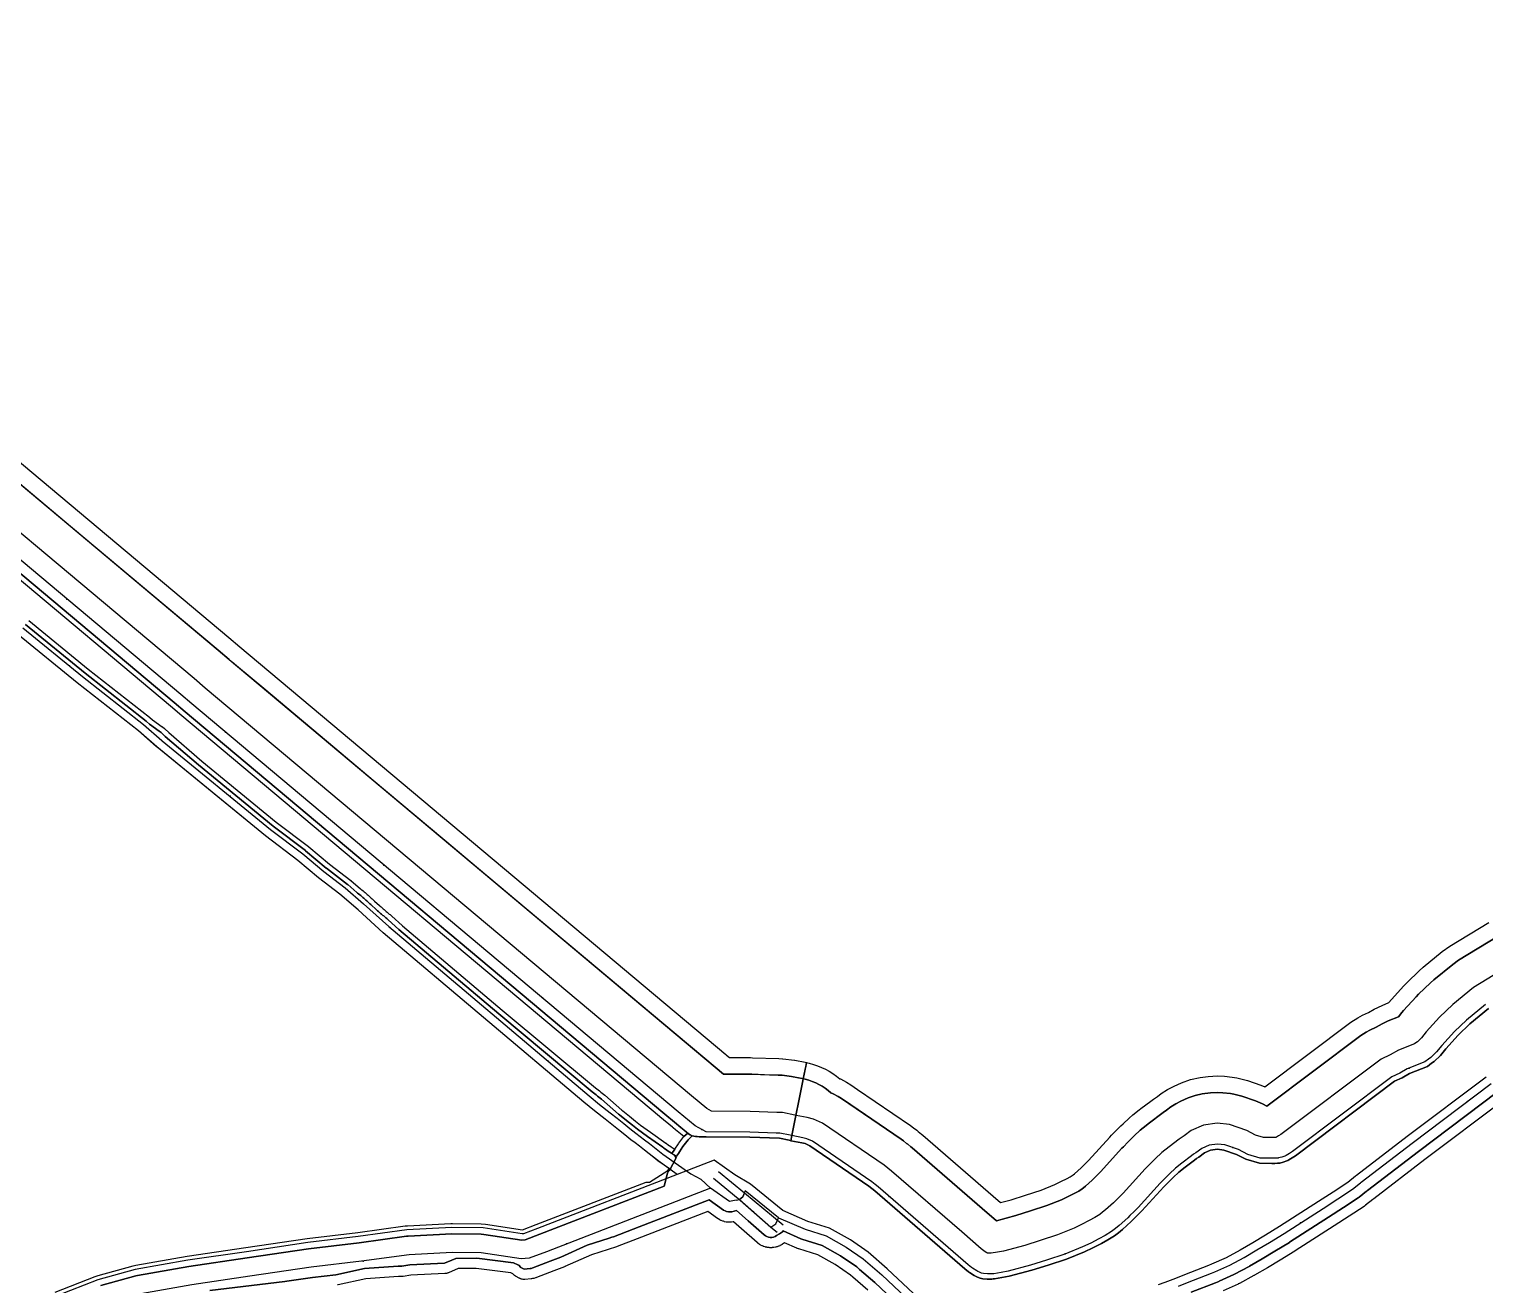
# Model space of a CAD drawing. Header units: inches. Extents: x 87989 to 118156, y 435697 to 451526.
# Drawn here: x 94185 to 94889, y 440737 to 441344 of the extents above; entities that cross this region are included whole.
import ezdxf

# ---------------------------------------------------------------- set-up
doc = ezdxf.new("R2010")
doc.units = ezdxf.units.IN
doc.header["$MEASUREMENT"] = 0
for name, color, linetype, true_color in [('As_waterkering_BWK', 7, 'Continuous', 0x7b8981), ('Beschermingszone_BWK', 7, 'Continuous', 0xcf890d), ('Grens_bebouwingsvrije_zone_BWK', 7, 'Continuous', 0x6789ae), ('Kernzone_BWK', 7, 'Continuous', 0xcb89af), ('Kunstwerken_BWK', 7, 'Continuous', 0xc78952), ('Referentiepunten_BWK', 7, 'Continuous', 0x178980)]:
    doc.layers.add(name, color=color, linetype=linetype, true_color=true_color)

msp = doc.modelspace()

# ---------------------------------------------------------------- linework, layer by layer
at = {"layer": 'As_waterkering_BWK'}
for points in [[(94553.6179, 440808.95), (94552.8926, 440809.1241), (94547.8869, 440810.135), (94546.0431, 440810.2021), (94533.3348, 440810.6642), (94512.1681, 440810.7965), (94506.936, 440813.69), (94498.6735, 440820.4781), (94263.5804, 441017.7439), (94258.2369, 441022.2765), (94099.7544, 441155.2168), (93954.724, 441277.4059), (93938.5623, 441290.5595), (93926.9946, 441300.0531), (93917.9331, 441307.2301), (93908.5016, 441314.3028), (93897.3306, 441322.0553), (93891.9549, 441325.6023), (93887.1584, 441328.5912), (93878.751, 441333.902), (93863.5073, 441344.0203)], [(94181.9707, 441054.5674), (94210.776, 441031.0199), (94240.3368, 441007.7214), (94249.1841, 441000.075), (94249.3647, 440999.927), (94301.6664, 440957.0551), (94317.3031, 440945.1948), (94327.4195, 440936.732), (94337.7305, 440928.8139), (94346.6213, 440921.0904), (94358.7983, 440910.101), (94455.6079, 440828.2202), (94460.7177, 440824.0769), (94465.8891, 440819.9953), (94469.1623, 440817.4184), (94472.391, 440814.7858), (94475.307, 440812.4204), (94478.2941, 440810.1469), (94480.3989, 440808.5581), (94482.4859, 440806.9378), (94484.8394, 440805.0851), (94487.1791, 440803.2353), (94491.2988, 440799.997), (94504.838, 440790.406), (94509.6088, 440787.8569), (94514.3904, 440783.5252)], [(94888.9105, 440872.3954), (94879.6912, 440864.8569), (94873.9136, 440859.2934), (94867.8532, 440852.6046), (94865.2586, 440849.4253), (94862.4197, 440846.7115), (94861.3447, 440845.9129), (94859.6256, 440844.5503), (94851.0929, 440841.1818), (94847.4705, 440839.1664), (94843.6605, 440837.3606), (94795.6701, 440801.3051), (94794.1509, 440800.3367), (94792.5891, 440799.3822), (94792.2707, 440799.2085), (94791.9531, 440799.0704), (94790.4447, 440798.5298), (94788.923, 440798.1427), (94788.643, 440798.1004), (94788.2968, 440798.0781), (94786.9341, 440798.0385), (94785.6095, 440797.971), (94780.035, 440798.0848), (94773.9738, 440799.8162), (94769.4759, 440802.1975), (94762.9936, 440804.4465), (94759.2894, 440804.8433), (94755.3207, 440804.3142), (94751.7488, 440802.7267), (94748.9098, 440800.6235), (94747.8213, 440799.9493), (94746.7482, 440799.1662), (94742.1518, 440795.6987), (94739.0808, 440793.2355), (94736.1851, 440790.544), (94733.9248, 440788.2432), (94731.6591, 440785.9471), (94720.9603, 440774.2284), (94719.045, 440772.2942), (94717.02, 440770.2491), (94715.9827, 440769.2016), (94711.8239, 440765.495), (94710.0119, 440763.9842), (94708.1228, 440762.6131), (94705.1468, 440760.7095), (94702.0573, 440758.9799), (94698.076, 440757.009), (94694.071, 440755.1), (94685.5215, 440751.6086), (94676.6882, 440748.7441), (94668.9783, 440746.2901), (94658.1631, 440743.4008), (94654.7528, 440742.7473), (94651.3026, 440742.1812), (94650.7034, 440742.1117), (94650.123, 440742.0697), (94648.1907, 440742.0605), (94646.3292, 440742.2386), (94645.3348, 440742.4657), (94644.3392, 440742.8606), (94643.5005, 440743.2707), (94643.0317, 440743.4973), (94640.9509, 440744.8475), (94640.5196, 440745.1553), (94638.7813, 440746.4542), (94629.2452, 440754.8467), (94595.3878, 440784.1605), (94593.885, 440785.3891), (94592.3251, 440786.5894), (94563.586, 440806.2355), (94560.841, 440807.4454), (94558.9428, 440807.9275), (94553.6179, 440808.95)]]:
    msp.add_lwpolyline(points, dxfattribs=at)
for points in [[(94740.483, 440736.2017, 0), (94744.816, 440737.8949, 0), (94756.4942, 440742.423, 0), (94758.0775, 440743.0595, 0), (94765.2857, 440746.3002, 0), (94772.2366, 440750.053, 0), (94778.4159, 440753.6845, 0), (94784.5642, 440757.3352, 0), (94791.5223, 440761.5893, 0), (94810.3725, 440773.7191, 0), (94817.5252, 440778.3348, 0), (94824.674, 440783.0764, 0), (94828.4463, 440786.0862, 0), (94828.8886, 440786.393, 0), (94853.4659, 440805.2902, 0), (94891.6849, 440834.0861, 0)], [(94526.8032, 440777.7728, 0), (94523.5185, 440777.0428, 0), (94514.3904, 440783.5252, 0), (94435.0152, 440752.8334, 0), (94426.738, 440749.675, 0), (94422.837, 440749.3227, 0), (94403.3974, 440752.3043, 0), (94389.5068, 440752.4365, 0), (94368.6047, 440751.3782, 0), (94345.5859, 440748.2032, 0), (94321.2441, 440745.2928, 0), (94291.743, 440740.9272, 0), (94263.5649, 440736.8261, 0), (94238.9586, 440732.4605, 0)], [(94526.8032, 440777.7728, 0), (94528.281, 440778.1012, 0)], [(94547.1988, 440769.2376, 0), (94531.1114, 440782.3081, 0), (94529.9588, 440779.3992, 0), (94528.281, 440778.1012, 0)], [(94528.281, 440778.1012, 0), (94543.4946, 440764.7397, 0), (94545.8758, 440766.3272, 0), (94547.1988, 440769.2376, 0)], [(94547.1988, 440769.2376, 0), (94560.0311, 440763.6814, 0), (94570.2176, 440760.5064, 0), (94579.8749, 440755.0824, 0), (94588.077, 440749.3938, 0), (94597.0728, 440741.5886, 0), (94617.3703, 440722.5136, 0)]]:
    msp.add_polyline3d(points, dxfattribs=at)
at = {"layer": 'Beschermingszone_BWK'}
msp.add_lwpolyline([(94122.9201, 441182.7732), (94281.4487, 441049.7939), (94286.7922, 441045.2612), (94286.7963, 441045.2578), (94521.6673, 440848.1786), (94522.043, 440847.87), (94523.4345, 440846.7268), (94533.5598, 440846.6635), (94533.5749, 440846.6633), (94534.628, 440846.6409), (94534.643, 440846.6404), (94547.3513, 440846.1782), (94549.1951, 440846.1112), (94549.2037, 440846.1109), (94549.2763, 440846.105), (94554.9332, 440845.4354), (94554.9499, 440845.4332), (94555.0137, 440845.4225), (94560.0194, 440844.4116), (94560.0371, 440844.4079), (94560.7473, 440844.251), (94560.5493, 440843.2706), (94559.1637, 440836.4098), (94558.6135, 440836.5328), (94558.4408, 440836.5677), (94553.4296, 440837.5809), (94548.9903, 440838.1132), (94547.061, 440838.1836), (94540.4771, 440838.423), (94534.3523, 440838.6457), (94533.5098, 440838.6637), (94520.7191, 440838.7436), (94520.5479, 440838.7447), (94516.5622, 440842.0192), (94485.787, 440867.8425), (94453.9634, 440894.5456), (94435.2728, 440910.2288), (94402.1902, 440937.9883), (94385.8936, 440951.6627), (94351.3486, 440980.6492), (94332.7306, 440996.2715), (94298.3976, 441025.0802), (94285.1488, 441036.1972), (94283.1623, 441037.8641), (94281.6373, 441039.1437), (94276.2905, 441043.679), (94250.7245, 441065.1247), (94233.8281, 441079.2979), (94205.9638, 441102.6715), (94156.9921, 441143.7506)], dxfattribs=at)
msp.add_lwpolyline([(94894.6944, 440905.2157), (94875.8849, 440893.734), (94873.0854, 440891.7491), (94863.866, 440884.2106), (94862.3501, 440882.8649), (94856.5726, 440877.3014), (94855.3872, 440876.0794), (94849.3268, 440869.3906), (94848.4842, 440868.4111), (94846.8329, 440866.3966), (94841.9131, 440864.4355), (94838.9378, 440863.028), (94836.0273, 440861.4086), (94832.9533, 440859.9517), (94831.1605, 440859.0112), (94828.6438, 440857.3481), (94783.2103, 440823.2137), (94781.1731, 440824.2922), (94777.6702, 440825.8164), (94771.1879, 440828.0654), (94767.3348, 440829.0667), (94765.6569, 440829.3042), (94761.9528, 440829.7011), (94759.2894, 440829.8433), (94755.9853, 440829.624), (94752.0166, 440829.0949), (94748.5227, 440828.3722), (94745.1672, 440827.1595), (94741.5953, 440825.572), (94739.2488, 440824.3773), (94736.8671, 440822.8149), (94734.7597, 440821.2662), (94733.0846, 440820.1441), (94731.8519, 440819.2425), (94727.0958, 440815.6566), (94726.5098, 440815.2007), (94723.4387, 440812.7375), (94722.0602, 440811.5468), (94719.1646, 440808.8552), (94718.351, 440808.0638), (94716.1104, 440805.783), (94713.8643, 440803.5068), (94713.1963, 440802.8031), (94702.8392, 440791.4587), (94701.2805, 440789.8846), (94699.2555, 440787.8395), (94698.7669, 440787.346), (94695.4978, 440784.4325), (94694.6475, 440783.7236), (94694.0327, 440783.2773), (94692.294, 440782.1651), (94690.398, 440781.1037), (94687.1512, 440779.4964), (94683.9585, 440777.9746), (94676.9281, 440775.1035), (94669.0411, 440772.5458), (94661.9568, 440770.291), (94652.4981, 440767.7701), (94645.6855, 440773.6804), (94611.7517, 440803.0608), (94611.2115, 440803.5154), (94609.7087, 440804.7439), (94609.1304, 440805.2027), (94607.5704, 440806.403), (94606.4336, 440807.2279), (94578.6653, 440826.2107), (94577.6947, 440826.8743), (94576.086, 440827.8863), (94573.669, 440829.1122), (94572.4889, 440829.635, 0.1266705), (94560.1533, 440836.1766), (94559.428, 440836.3507), (94559.1637, 440836.4098), (94560.5401, 440843.225), (94560.5493, 440843.2706), (94560.7477, 440844.2532), (94561.2346, 440844.1443), (94562.0206, 440843.9556, -0.11693356), (94576.8424, 440836.4561), (94576.8961, 440836.4324), (94577.1006, 440836.342), (94580.0333, 440834.8545), (94582.0835, 440833.5651), (94582.2094, 440833.4787), (94585.3528, 440831.3297), (94610.9484, 440813.8322), (94612.4489, 440812.7433), (94614.0089, 440811.5431), (94614.7723, 440810.9375), (94616.2751, 440809.7089), (94616.9881, 440809.109), (94650.9463, 440779.7072), (94654.5008, 440776.5797), (94659.7099, 440777.9713), (94666.594, 440780.1623), (94674.1782, 440782.6219), (94680.7225, 440785.2944), (94683.6552, 440786.6923), (94686.6671, 440788.1834), (94688.1811, 440789.0309), (94689.6274, 440789.965), (94690.2735, 440790.4925), (94693.4665, 440793.363), (94695.5959, 440795.5135), (94697.0404, 440796.9724), (94707.2882, 440808.197), (94708.1699, 440809.1259), (94710.4097, 440811.3957), (94712.6441, 440813.6702), (94713.718, 440814.7148), (94716.6137, 440817.4064), (94718.4333, 440818.9782), (94721.5044, 440821.4414), (94722.2779, 440822.0432), (94727.085, 440825.667), (94728.3689, 440826.6064), (94730.3064, 440827.9107), (94732.105, 440829.2431), (94735.2488, 440831.3055), (94738.3462, 440832.8824), (94741.9181, 440834.47), (94746.3473, 440836.0707), (94750.9593, 440837.0247), (94754.928, 440837.5539), (94759.2894, 440837.8433), (94762.805, 440837.6555), (94766.5092, 440837.2587), (94768.724, 440836.9451), (94773.8101, 440835.6234), (94780.2924, 440833.3745), (94782.2704, 440832.5138), (94823.8385, 440863.744), (94827.1605, 440865.9394), (94829.527, 440867.1808), (94832.3654, 440868.5261), (94835.0481, 440870.0187), (94838.9756, 440871.8766), (94842.1143, 440873.2585), (94843.3983, 440874.7622), (94849.4588, 440881.451), (94851.0235, 440883.0639), (94856.801, 440888.6275), (94858.802, 440890.4038), (94868.0213, 440897.9423), (94871.7167, 440900.5623), (94890.5263, 440912.0441)], format="xyb", dxfattribs=at)
for points in [[(94096.5369, 441151.3896, 0), (94255.0132, 441018.4546, 0), (94260.3562, 441013.9224, 0), (94491.2705, 440820.1631, 0), (94497.8196, 440814.7087, 0), (94498.981, 440813.7546, 0), (94503.2978, 440810.2081, 0), (94501.5071, 440808.4438, 0), (94497.3938, 440811.823, 0), (94496.2227, 440812.7854, 0), (94495.9834, 440813.0122, 0), (94489.9016, 440818.0713, 0), (94489.6636, 440818.248, 0), (94258.7441, 441012.0115, 0), (94253.4011, 441016.5437, 0), (94094.9282, 441149.4758, 0)], [(94184.8186, 441058.0515, 0), (94213.593, 441034.5293, 0), (94243.1443, 441011.2378, 0), (94243.2578, 441011.1443, 0), (94244.6467, 441009.9441, 0), (94249.3381, 441006.645, 0), (94249.4568, 441006.5562, 0), (94250.437, 441005.7761, 0), (94250.6089, 441005.6257, 0), (94252.4409, 441003.8718, 0), (94268.458, 440990.0947, 0), (94304.4502, 440960.5916, 0), (94320.0459, 440948.7617, 0), (94320.1672, 440948.6653, 0), (94330.231, 440940.2466, 0), (94340.4712, 440932.3831, 0), (94340.5305, 440932.3362, 0), (94340.6238, 440932.2598, 0), (94340.6816, 440932.2112, 0), (94345.002, 440928.457, 0), (94345.0657, 440928.4033, 0), (94345.3464, 440928.1763, 0), (94345.8579, 440927.7507, 0), (94346.3674, 440927.3269, 0), (94346.8738, 440926.897, 0), (94347.3792, 440926.467, 0), (94347.8804, 440926.0332, 0), (94348.3828, 440925.5974, 0), (94348.8799, 440925.1563, 0), (94349.3772, 440924.7151, 0), (94349.8682, 440924.27, 0), (94350.3591, 440923.8257, 0), (94350.8484, 440923.3735, 0), (94351.3352, 440922.9224, 0), (94351.8137, 440922.4702, 0), (94351.9519, 440922.3406, 0), (94354.3545, 440920.1731, 0), (94354.6985, 440919.8757, 0), (94355.0625, 440919.5615, 0), (94355.4275, 440919.2466, 0), (94355.7939, 440918.9304, 0), (94356.1575, 440918.6155, 0), (94356.5195, 440918.304, 0), (94356.8857, 440917.9888, 0), (94357.2517, 440917.6741, 0), (94357.615, 440917.3613, 0), (94357.9797, 440917.0483, 0), (94358.3457, 440916.7344, 0), (94358.7102, 440916.4216, 0), (94359.0752, 440916.1099, 0), (94359.4421, 440915.7959, 0), (94359.8066, 440915.4841, 0), (94360.1724, 440915.1721, 0), (94360.2344, 440915.1174, 0), (94365.3154, 440910.4834, 0), (94365.3855, 440910.4221, 0), (94413.5598, 440869.6777, 0), (94458.791, 440832.0684, 0), (94459.4111, 440831.5608, 0), (94460.0386, 440831.0488, 0), (94460.665, 440830.5386, 0), (94461.2944, 440830.0288, 0), (94461.9229, 440829.5198, 0), (94462.5537, 440829.0117, 0), (94463.1868, 440828.5012, 0), (94463.2544, 440828.4448, 0), (94471.498, 440821.3066, 0), (94471.9761, 440820.9302, 0), (94475.2305, 440818.2769, 0), (94478.0815, 440815.9636, 0), (94480.5667, 440814.0723, 0), (94485.3523, 440810.5503, 0), (94492.6826, 440805.3711, 0), (94492.8508, 440805.2529, 0), (94492.9963, 440805.1494, 0), (94493.1318, 440805.0527, 0), (94493.2678, 440804.9568, 0), (94494.5217, 440804.071, 0), (94494.6611, 440803.9729, 0), (94495.1372, 440803.6431, 0), (94495.304, 440803.5432, 0), (94496.7751, 440802.5581, 0), (94497.1504, 440802.3445, 0), (94495.7046, 440800.2827, 0), (94495.4299, 440800.45, 0), (94493.885, 440801.4731, 0), (94493.22, 440801.9299, 0), (94493.0803, 440802.0286, 0), (94491.825, 440802.915, 0), (94491.6851, 440803.0139, 0), (94491.5459, 440803.113, 0), (94491.407, 440803.2119, 0), (94491.2415, 440803.3284, 0), (94483.8899, 440808.5225, 0), (94479.0696, 440812.0698, 0), (94476.543, 440813.9932, 0), (94473.6528, 440816.3374, 0), (94470.4128, 440818.9792, 0), (94469.9058, 440819.3784, 0), (94461.6179, 440826.5549, 0), (94460.9851, 440827.0649, 0), (94460.3521, 440827.575, 0), (94459.7209, 440828.0859, 0), (94459.0891, 440828.5979, 0), (94458.459, 440829.1111, 0), (94457.8291, 440829.625, 0), (94457.2, 440830.1399, 0), (94411.9534, 440867.7622, 0), (94363.7004, 440908.574, 0), (94358.55, 440913.27, 0), (94358.1831, 440913.583, 0), (94357.8169, 440913.896, 0), (94357.45, 440914.21, 0), (94357.084, 440914.5229, 0), (94356.718, 440914.8369, 0), (94356.3521, 440915.1509, 0), (94355.9861, 440915.4651, 0), (94355.6211, 440915.7791, 0), (94355.2549, 440916.094, 0), (94354.8889, 440916.4089, 0), (94354.5239, 440916.7229, 0), (94354.1589, 440917.0391, 0), (94353.7939, 440917.354, 0), (94353.429, 440917.6689, 0), (94353.064, 440917.9839, 0), (94352.6992, 440918.2993, 0), (94350.2595, 440920.5005, 0), (94350.1001, 440920.6499, 0), (94349.627, 440921.0969, 0), (94349.1499, 440921.5391, 0), (94348.6721, 440921.981, 0), (94348.1899, 440922.417, 0), (94347.708, 440922.854, 0), (94347.2209, 440923.2859, 0), (94346.7339, 440923.718, 0), (94346.2429, 440924.144, 0), (94345.751, 440924.5701, 0), (94345.2549, 440924.9919, 0), (94344.759, 440925.4131, 0), (94344.259, 440925.8291, 0), (94343.759, 440926.2451, 0), (94343.4258, 440926.5156, 0), (94339.042, 440930.3237, 0), (94338.9485, 440930.4001, 0), (94328.687, 440938.2798, 0), (94328.6384, 440938.3191, 0), (94318.5862, 440946.7288, 0), (94318.5117, 440946.7883, 0), (94302.9199, 440958.6143, 0), (94302.8757, 440958.6494, 0), (94266.8501, 440988.1799, 0), (94250.76, 441002.02, 0), (94248.8799, 441003.8201, 0), (94247.8999, 441004.6001, 0), (94243.1064, 441007.9712, 0), (94241.6445, 441009.2346, 0), (94241.5747, 441009.2922, 0), (94212.0281, 441032.5796, 0), (94183.2363, 441056.116, 0)], [(94746.6289, 440733.2344, 0), (94758.3301, 440737.7734, 0), (94759.9434, 440738.4219, 0), (94760.127, 440738.5, 0), (94767.3359, 440741.7383, 0), (94767.6602, 440741.9023, 0), (94774.6113, 440745.6523, 0), (94774.7695, 440745.7422, 0), (94780.959, 440749.3789, 0), (94787.1445, 440753.0508, 0), (94794.1309, 440757.3242, 0), (94794.2285, 440757.3828, 0), (94813.0801, 440769.5156, 0), (94820.2617, 440774.1523, 0), (94827.4375, 440778.9102, 0), (94827.793, 440779.168, 0), (94831.4336, 440782.0742, 0), (94831.7383, 440782.2852, 0), (94831.9355, 440782.4297, 0), (94856.4941, 440801.3125, 0), (94894.6953, 440830.0938, 0)], [(94897.7031, 440826.1016, 0), (94859.5234, 440797.332, 0), (94834.959, 440778.4453, 0), (94834.9102, 440778.4102, 0), (94834.6641, 440778.2305, 0), (94834.6152, 440778.1953, 0), (94834.4219, 440778.0625, 0), (94830.9102, 440775.2578, 0), (94830.8711, 440775.2266, 0), (94830.7813, 440775.1602, 0), (94830.7363, 440775.125, 0), (94830.3809, 440774.8672, 0), (94830.3379, 440774.8359, 0), (94830.2461, 440774.7734, 0), (94830.2051, 440774.7461, 0), (94823.0137, 440769.9766, 0), (94822.9863, 440769.957, 0), (94815.7891, 440765.3125, 0), (94796.9082, 440753.1641, 0), (94796.7617, 440753.0742, 0), (94789.7383, 440748.7773, 0), (94789.7109, 440748.7617, 0), (94783.502, 440745.0742, 0), (94777.2754, 440741.4141, 0), (94777.2441, 440741.3984, 0), (94777.0469, 440741.2852, 0), (94777.0078, 440741.2656, 0), (94770.0371, 440737.5, 0), (94769.9961, 440737.4805, 0), (94769.916, 440737.4375, 0), (94769.875, 440737.418, 0), (94769.5488, 440737.2578, 0), (94769.5098, 440737.2383, 0), (94769.4277, 440737.1992, 0), (94769.3867, 440737.1797, 0), (94762.1543, 440733.9297, 0)], [(94197.5465, 440733.2477, 0), (94216.9033, 440740.8597, 0), (94218.3326, 440741.3345, 0), (94235.266, 440745.9647, 0), (94236.5129, 440746.2452, 0), (94261.3339, 440750.6455, 0), (94289.7102, 440754.7788, 0), (94319.3884, 440759.1679, 0), (94343.7982, 440762.0892, 0), (94366.6917, 440765.2469, 0), (94367.8967, 440765.3603, 0), (94388.7988, 440766.4186, 0), (94389.6401, 440766.4359, 0), (94403.5308, 440766.3036, 0), (94405.5199, 440766.1424, 0), (94423.4141, 440763.4318, 0), (94429.9951, 440765.9024, 0), (94483.2611, 440786.4987, 0), (94484.8061, 440786.405, 0), (94493.6587, 440792.1331, 0), (94494.3843, 440792.9094, 0), (94494.4837, 440792.8389, 0), (94493.5124, 440790.7559, 0), (94491.8608, 440784.4806, 0), (94431.788, 440761.2349, 0), (94424.6906, 440758.5267, 0), (94423.1186, 440758.3848, 0), (94404.7619, 440761.2002, 0), (94403.4831, 440761.3038, 0), (94389.3221, 440761.4306, 0), (94368.1495, 440760.3667, 0), (94367.3749, 440760.2938, 0), (94344.4367, 440757.1299, 0), (94320.0512, 440754.2125, 0), (94290.4362, 440749.8318, 0), (94262.1307, 440745.71, 0), (94237.3863, 440741.3221, 0), (94236.5848, 440741.1418, 0), (94219.6514, 440736.5116, 0)], [(94272.3066, 440734.125, 0), (94308.6191, 440738.4258, 0), (94309.5078, 440738.5, 0), (94321.9063, 440740.3359, 0), (94333.3066, 440741.6992, 0), (94347.0508, 440744.707, 0), (94363.3223, 440745.8984, 0), (94365.1641, 440745.8555, 0), (94369.0742, 440746.3945, 0), (94385.6973, 440747.2383, 0), (94389.3379, 440748.793, 0), (94391.2363, 440749.6016, 0), (94401.3574, 440749.7344, 0), (94419.1504, 440747.4219, 0), (94421.2617, 440746.4766, 0), (94421.6641, 440746.2969, 0), (94422.7227, 440745.2383, 0), (94424.2031, 440744.4258, 0), (94427.1875, 440744.6953, 0), (94427.6055, 440744.75, 0), (94428.4844, 440744.9883, 0), (94436.8086, 440748.1641, 0), (94441.9336, 440750.1484, 0), (94454.6836, 440755.8984, 0), (94465.293, 440759.3516, 0), (94466.6211, 440759.7852, 0), (94467.457, 440760.0156, 0), (94477.0176, 440763.7148, 0), (94484.8184, 440766.7305, 0), (94513.6875, 440777.8906, 0), (94520.623, 440772.9648, 0), (94521.3418, 440772.543, 0), (94522.123, 440772.2422, 0), (94522.9414, 440772.0781, 0), (94523.7754, 440772.0508, 0), (94524.6035, 440772.1602, 0), (94526.8887, 440772.668, 0), (94532.5879, 440767.6641, 0), (94540.1953, 440760.9844, 0), (94540.8516, 440760.4961, 0), (94541.5781, 440760.1211, 0), (94542.3555, 440759.8711, 0), (94543.1641, 440759.75, 0), (94543.9805, 440759.7617, 0), (94544.7832, 440759.9102, 0), (94545.5527, 440760.1836, 0), (94546.2676, 440760.5781, 0), (94547.6035, 440761.4688, 0), (94548.6484, 440762.168, 0), (94549.0898, 440762.4961, 0), (94549.4199, 440762.8281, 0), (94558.0449, 440759.0938, 0), (94558.543, 440758.9063, 0), (94568.2266, 440755.8906, 0), (94577.2207, 440750.8398, 0), (94585.0059, 440745.4414, 0), (94586.3438, 440744.2773, 0), (94593.7207, 440737.8789, 0), (94613.9453, 440718.8711, 0)], [(94590.3516, 440734.1836, 0), (94583.0664, 440740.5, 0), (94581.9336, 440741.4844, 0), (94574.5645, 440746.5938, 0), (94566.2383, 440751.2734, 0), (94557.0547, 440754.1328, 0), (94556.9941, 440754.1563, 0), (94556.8672, 440754.1992, 0), (94556.8047, 440754.2188, 0), (94556.3047, 440754.4063, 0), (94556.2422, 440754.4297, 0), (94556.1074, 440754.4844, 0), (94556.0586, 440754.5039, 0), (94550.0625, 440757.1016, 0), (94549.041, 440756.418, 0), (94548.9551, 440756.3633, 0), (94548.7813, 440756.2578, 0), (94548.7305, 440756.2266, 0), (94548.6934, 440756.207, 0), (94547.9785, 440755.8086, 0), (94547.8711, 440755.7539, 0), (94547.7949, 440755.7188, 0), (94547.4238, 440755.5508, 0), (94547.3496, 440755.5195, 0), (94547.2344, 440755.4727, 0), (94546.4648, 440755.1992, 0), (94546.4277, 440755.1875, 0), (94546.2695, 440755.1406, 0), (94545.873, 440755.0352, 0), (94545.7168, 440754.9961, 0), (94545.6738, 440754.9883, 0), (94544.8711, 440754.8438, 0), (94544.752, 440754.8242, 0), (94544.668, 440754.8164, 0), (94544.2617, 440754.7773, 0), (94544.1816, 440754.7695, 0), (94544.0566, 440754.7656, 0), (94543.2402, 440754.75, 0), (94543.0371, 440754.7578, 0), (94542.6289, 440754.7852, 0), (94542.4688, 440754.8008, 0), (94542.4258, 440754.8047, 0), (94541.6172, 440754.9258, 0), (94541.498, 440754.9453, 0), (94541.416, 440754.9648, 0), (94541.0195, 440755.0586, 0), (94540.9414, 440755.0781, 0), (94540.8223, 440755.1133, 0), (94540.0449, 440755.3633, 0), (94540.0078, 440755.375, 0), (94539.8535, 440755.4336, 0), (94539.4746, 440755.5898, 0), (94539.3281, 440755.6563, 0), (94539.2891, 440755.6758, 0), (94538.5625, 440756.0508, 0), (94538.457, 440756.1094, 0), (94538.3848, 440756.1523, 0), (94538.0391, 440756.3672, 0), (94537.9707, 440756.4102, 0), (94537.8691, 440756.4805, 0), (94537.2129, 440756.9688, 0), (94537.1816, 440756.9922, 0), (94537.1328, 440757.0313, 0), (94536.9746, 440757.1602, 0), (94536.8965, 440757.2266, 0), (94529.2891, 440763.9063, 0), (94525.4902, 440767.2422, 0), (94525.3789, 440767.2227, 0), (94525.2773, 440767.207, 0), (94524.4434, 440767.0938, 0), (94524.2754, 440767.0781, 0), (94524.2402, 440767.0742, 0), (94523.8242, 440767.0547, 0), (94523.6953, 440767.0508, 0), (94523.6152, 440767.0508, 0), (94522.7793, 440767.0781, 0), (94522.6973, 440767.082, 0), (94522.5723, 440767.0938, 0), (94522.1563, 440767.1445, 0), (94522.1191, 440767.1484, 0), (94521.9531, 440767.1758, 0), (94521.1309, 440767.3398, 0), (94520.9805, 440767.375, 0), (94520.9297, 440767.3906, 0), (94520.5273, 440767.5078, 0), (94520.4219, 440767.5391, 0), (94520.3301, 440767.5742, 0), (94519.5508, 440767.875, 0), (94519.4902, 440767.8984, 0), (94519.3574, 440767.957, 0), (94518.9727, 440768.1445, 0), (94518.8086, 440768.2305, 0), (94518.0781, 440768.6602, 0), (94517.9902, 440768.7188, 0), (94517.8145, 440768.832, 0), (94517.7871, 440768.8477, 0), (94517.7285, 440768.8906, 0), (94512.9824, 440772.2578, 0), (94478.8203, 440759.0508, 0), (94469.2598, 440755.3516, 0), (94469.1543, 440755.3164, 0), (94468.9023, 440755.2305, 0), (94456.7734, 440751.3555, 0), (94443.9883, 440745.5898, 0), (94443.9258, 440745.5625, 0), (94443.7949, 440745.5078, 0), (94443.7363, 440745.4844, 0), (94438.6016, 440743.5, 0), (94430.2676, 440740.3203, 0), (94430.1641, 440740.2813, 0), (94429.916, 440740.1992, 0), (94429.7969, 440740.1641, 0), (94428.9141, 440739.9258, 0), (94428.7578, 440739.8867, 0), (94428.4277, 440739.8203, 0), (94428.2656, 440739.793, 0), (94427.8457, 440739.7383, 0), (94427.7949, 440739.7344, 0), (94427.6895, 440739.7227, 0), (94427.6367, 440739.7148, 0), (94424.6523, 440739.4453, 0), (94424.5918, 440739.4414, 0), (94424.4688, 440739.4375, 0), (94424.0977, 440739.4297, 0), (94423.8945, 440739.4336, 0), (94423.7305, 440739.4531, 0), (94423.3633, 440739.5, 0), (94423.2051, 440739.5273, 0), (94423.0449, 440739.5625, 0), (94423.002, 440739.5742, 0), (94422.6465, 440739.6758, 0), (94422.5332, 440739.7148, 0), (94422.3809, 440739.7695, 0), (94422.3008, 440739.8047, 0), (94421.9648, 440739.957, 0), (94421.8945, 440739.9922, 0), (94421.7988, 440740.043, 0), (94420.3184, 440740.8555, 0), (94420.2695, 440740.8789, 0), (94420.166, 440740.9453, 0), (94419.8672, 440741.1367, 0), (94419.832, 440741.1602, 0), (94419.6992, 440741.2539, 0), (94419.584, 440741.3477, 0), (94419.3105, 440741.5859, 0), (94419.1855, 440741.7031, 0), (94418.7793, 440742.1094, 0), (94417.7773, 440742.5586, 0), (94401.0645, 440744.7305, 0), (94392.291, 440744.6172, 0), (94387.6484, 440742.6328, 0), (94387.5234, 440742.5859, 0), (94387.248, 440742.4844, 0), (94387.2051, 440742.4727, 0), (94387.0488, 440742.4258, 0), (94386.9648, 440742.4023, 0), (94386.6797, 440742.3359, 0), (94386.6035, 440742.3203, 0), (94386.4414, 440742.293, 0), (94386.3887, 440742.2891, 0), (94386.0957, 440742.2539, 0), (94385.9863, 440742.2461, 0), (94385.9492, 440742.2422, 0), (94369.543, 440741.4141, 0), (94365.8398, 440740.9023, 0), (94365.6582, 440740.8828, 0), (94365.248, 440740.8594, 0), (94365.1055, 440740.8555, 0), (94365.0469, 440740.8594, 0), (94363.4473, 440740.8945, 0), (94347.7715, 440739.75, 0), (94334.375, 440736.8164, 0), (94334.3281, 440736.8047, 0), (94334.2578, 440736.793, 0), (94334.0195, 440736.7539, 0)]]:
    msp.add_polyline3d(points, dxfattribs=at)
msp.add_polyline3d([(94498.8108, 440800.2754, 0), (94497.8877, 440798.9573, 0), (94495.7046, 440800.2827, 0), (94497.1504, 440802.3445, 0), (94498.8164, 440805.042, 0), (94498.989, 440805.2874, 0), (94501.5071, 440808.4438, 0), (94503.2978, 440810.2081, 0), (94503.762, 440809.8267, 0), (94504.4761, 440809.3372, 0), (94505.4194, 440808.8154, 0), (94503.561, 440806.9863, 0), (94503.4744, 440806.9011, 0), (94500.9436, 440803.7285, 0), (94499.2808, 440801.0361, 0)], close=True, dxfattribs=at)
at = {"layer": 'Grens_bebouwingsvrije_zone_BWK'}
for points in [[(94902.9201, 440892.6631), (94883.1131, 440880.5724), (94873.047, 440872.3416), (94866.7318, 440866.2603), (94860.269, 440859.1274), (94857.9019, 440856.2267), (94855.9584, 440854.3689), (94855.2558, 440853.847), (94854.5753, 440853.3076), (94846.8073, 440850.2411), (94842.8932, 440848.0633), (94838.463, 440845.9635), (94789.9706, 440809.5309), (94788.8554, 440808.82), (94787.918, 440808.2471), (94787.5184, 440808.1039), (94787.3224, 440808.054), (94786.5343, 440808.0311), (94785.4569, 440807.9762), (94781.5352, 440808.0563), (94777.7274, 440809.144), (94773.4776, 440811.3939), (94765.1934, 440814.268), (94759.1594, 440814.9145), (94752.5735, 440814.0364), (94746.681, 440811.4175), (94743.2909, 440808.9061), (94742.2331, 440808.2508), (94740.7893, 440807.1973), (94736.0109, 440803.5925), (94732.5396, 440800.8082), (94729.2106, 440797.7139), (94726.799, 440795.2591), (94724.4049, 440792.8329), (94713.7119, 440781.1205), (94711.9392, 440779.3303), (94709.9142, 440777.2853), (94709.0964, 440776.4593), (94705.2935, 440773.07), (94703.8661, 440771.8799), (94702.4868, 440770.8788), (94700.0057, 440769.2917), (94697.3936, 440767.8294), (94693.7061, 440766.0039), (94690.026, 440764.2498), (94682.0842, 440761.0066), (94673.6293, 440758.2649), (94666.1697, 440755.8905), (94655.9288, 440753.1545), (94653.0021, 440752.5937), (94649.9157, 440752.0874), (94649.7654, 440752.0699), (94649.7379, 440752.0679), (94648.6443, 440752.0627), (94648.1974, 440752.1055), (94647.9488, 440752.2273), (94646.5794, 440753.116), (94646.4173, 440753.2317), (94645.0876, 440754.2253), (94635.8214, 440762.3803), (94601.8266, 440791.8131), (94600.1002, 440793.2245), (94598.2005, 440794.6862), (94568.4657, 440815.0129), (94564.1112, 440816.9323), (94561.1184, 440817.6925), (94555.7288, 440818.7273), (94555.05, 440818.8903), (94549.0663, 440820.0987), (94546.4065, 440820.1955), (94533.5478, 440820.663), (94514.7782, 440820.7804), (94512.5766, 440821.9979), (94505.0616, 440828.172), (94270.0287, 441025.3872), (94264.6847, 441029.9202), (94106.1893, 441162.8714)], [(94498.2188, 440790.138), (94488.9866, 440796.733), (94488.8268, 440796.8523), (94484.7027, 440800.094), (94482.3619, 440801.9447), (94480.0223, 440803.7865), (94477.9673, 440805.3818), (94475.8778, 440806.9592), (94472.8351, 440809.2749), (94469.8671, 440811.6826), (94466.6611, 440814.2967), (94463.4128, 440816.854), (94458.2189, 440820.9533), (94453.0564, 440825.1394), (94356.1661, 440907.0885), (94343.9695, 440918.0955), (94335.1984, 440925.715), (94324.917, 440933.6104), (94314.8097, 440942.0655), (94299.189, 440953.9137), (94246.8289, 440996.8335), (94246.608, 440997.0146), (94237.7897, 441004.6359), (94208.272, 441027.9004), (94179.4391, 441051.4704)], [(94889.2772, 440837.2804), (94851.0432, 440808.4732), (94826.528, 440789.6237), (94826.0562, 440789.2964), (94822.3166, 440786.3127), (94815.3353, 440781.6821), (94808.2059, 440777.0815), (94789.3965, 440764.978), (94782.4997, 440760.7614), (94776.3815, 440757.1285), (94770.2724, 440753.5383), (94763.5131, 440749.889), (94756.5108, 440746.7408), (94755.0251, 440746.1436), (94743.365, 440741.6225), (94739.035, 440739.9304), (94735.2629, 440738.4746), (94733.8463, 440737.9433), (94730.6727, 440736.763)], [(94620.0486, 440725.4857), (94599.7542, 440744.5578), (94590.5347, 440752.5572), (94581.9988, 440758.4772), (94571.8095, 440764.2), (94561.4249, 440767.4367), (94549.2936, 440772.6895), (94533.6337, 440785.4126), (94526.1197, 440789.9136), (94516.0791, 440797.0439), (94498.2188, 440790.138), (94430.7123, 440764.0355), (94424.0082, 440761.4773), (94423.2125, 440761.4055), (94404.3691, 440764.2955), (94389.2603, 440764.4394), (94367.4793, 440763.3366), (94344.0536, 440760.1055), (94319.6532, 440757.188), (94290.0006, 440752.8), (94261.6521, 440748.6741), (94236.3224, 440744.1802), (94218.2366, 440739.2348), (94198.3023, 440731.3986)]]:
    msp.add_lwpolyline(points, dxfattribs=at)
at = {"layer": 'Kernzone_BWK'}
for points in [[(94117.7599, 441176.6599), (94276.2905, 441043.679), (94281.6373, 441039.1437), (94516.5622, 440842.0192), (94520.5479, 440838.7447), (94533.5098, 440838.6637), (94534.3523, 440838.6457), (94547.061, 440838.1836), (94548.9903, 440838.1132), (94553.4296, 440837.5809), (94558.6135, 440836.5328), (94559.1637, 440836.4098), (94558.9657, 440835.4295), (94553.618, 440808.95), (94553.1231, 440806.4993), (94553.0904, 440806.5056), (94552.3537, 440806.6825), (94547.5922, 440807.6441), (94533.2817, 440808.1643), (94512.1523, 440808.297, -0.03726511), (94505.418, 440808.8164), (94504.875, 440809.1172), (94504.4766, 440809.3359), (94503.7617, 440809.8281), (94498.9805, 440813.7539), (94497.8203, 440814.707), (94491.2695, 440820.1641), (94260.3555, 441013.9219), (94255.0137, 441018.4531), (94096.5371, 441151.3906)], [(94890.3603, 440870.3507), (94881.3521, 440862.9859), (94875.7094, 440857.5513), (94869.7491, 440850.9744), (94867.0983, 440847.7247), (94864.0354, 440844.7978), (94862.8677, 440843.9298), (94860.8887, 440842.3607), (94852.1645, 440838.9172), (94848.6153, 440836.9418), (94844.9602, 440835.2101), (94797.0947, 440799.2484), (94795.4749, 440798.2162), (94793.8392, 440797.2161), (94793.371, 440796.9614), (94792.8761, 440796.7451), (94791.1761, 440796.1363), (94789.4219, 440795.6903), (94788.9126, 440795.6121), (94788.4121, 440795.5803), (94787.0339, 440795.5408), (94785.6486, 440795.4697), (94779.66, 440795.5921), (94773.0355, 440797.4841), (94768.4754, 440799.899), (94762.4443, 440801.9915), (94759.3218, 440802.3253), (94756.0076, 440801.8834), (94753.0158, 440800.5542), (94750.315, 440798.5536), (94749.2184, 440797.8738), (94748.2377, 440797.1582), (94743.6872, 440793.7255), (94740.7163, 440791.3428), (94737.9287, 440788.7516), (94735.7065, 440786.489), (94733.4725, 440784.2255), (94722.7721, 440772.505), (94717.7045, 440767.3875), (94713.4567, 440763.6013), (94711.5485, 440762.0101), (94709.5319, 440760.5465), (94706.4322, 440758.5644), (94703.223, 440756.7677), (94699.1685, 440754.7603), (94695.0822, 440752.8125), (94686.3814, 440749.2595), (94677.4527, 440746.3638), (94669.6801, 440743.8899), (94658.7218, 440740.9626), (94655.1909, 440740.2854), (94651.6484, 440739.7042), (94650.9362, 440739.6223), (94650.2192, 440739.5704), (94648.0776, 440739.5604), (94645.9301, 440739.7657), (94644.5915, 440740.0714), (94643.3273, 440740.5728), (94642.409, 440741.0221), (94641.8038, 440741.3137), (94639.5445, 440742.7805), (94639.0465, 440743.1352), (94637.2045, 440744.5111), (94627.6009, 440752.9636), (94593.7786, 440782.2476), (94592.3316, 440783.4298), (94590.8563, 440784.5647), (94562.3663, 440804.0414), (94560.0233, 440805.0734), (94558.3986, 440805.4868), (94553.1231, 440806.4993), (94553.618, 440808.95), (94558.9657, 440835.4295), (94559.1637, 440836.4098), (94559.428, 440836.3507), (94560.1533, 440836.1766, -0.12666508), (94572.4887, 440829.6356), (94573.668, 440829.1133), (94576.0859, 440827.8867), (94577.6953, 440826.875), (94606.4336, 440807.2266), (94607.5703, 440806.4023), (94609.1289, 440805.2031), (94609.707, 440804.7422), (94611.2109, 440803.5156), (94611.75, 440803.0625), (94645.6836, 440773.6797), (94652.5, 440767.7695), (94661.957, 440770.2891), (94669.043, 440772.5469), (94676.9297, 440775.1016), (94683.957, 440777.9727), (94687.1523, 440779.4961), (94690.3984, 440781.1055), (94692.293, 440782.1641), (94694.0313, 440783.2773), (94694.6484, 440783.7227), (94695.4961, 440784.4336), (94698.7656, 440787.3477), (94699.2539, 440787.8398), (94701.2813, 440789.8828), (94702.8398, 440791.457), (94713.1953, 440802.8047), (94713.8633, 440803.5078), (94716.1094, 440805.7813), (94718.3516, 440808.0625), (94719.1641, 440808.8555), (94722.0586, 440811.5469), (94723.4375, 440812.7383), (94726.5117, 440815.1992), (94727.0977, 440815.6563), (94731.8516, 440819.2422), (94733.0859, 440820.1445), (94734.7578, 440821.2656), (94736.8672, 440822.8164), (94739.25, 440824.3789), (94741.5938, 440825.5703), (94745.168, 440827.1602), (94748.5234, 440828.3711), (94752.0156, 440829.0938), (94755.9844, 440829.625), (94759.2891, 440829.8438), (94761.9531, 440829.6992), (94765.6563, 440829.3047), (94767.3359, 440829.0664), (94771.1875, 440828.0664), (94777.6719, 440825.8164), (94781.1719, 440824.293), (94783.2109, 440823.2148), (94828.6445, 440857.3477), (94831.1602, 440859.0117), (94832.9531, 440859.9531), (94836.0273, 440861.4102), (94838.9375, 440863.0273), (94841.9141, 440864.4336), (94846.832, 440866.3984), (94848.4844, 440868.4102), (94849.3281, 440869.3906), (94855.3867, 440876.0781), (94856.5742, 440877.3008), (94862.3516, 440882.8633), (94863.8672, 440884.2109), (94873.0859, 440891.75), (94875.8867, 440893.7344), (94894.6953, 440905.2148)], [(94219.6523, 440736.5117), (94236.5859, 440741.1406), (94237.3867, 440741.3203), (94262.1289, 440745.7109), (94290.4375, 440749.832), (94320.0508, 440754.2109), (94344.4375, 440757.1289), (94367.375, 440760.293), (94368.1484, 440760.3672), (94389.3203, 440761.4297), (94403.4844, 440761.3047), (94404.7617, 440761.1992), (94423.1172, 440758.3867), (94424.6914, 440758.5273), (94431.7891, 440761.2344), (94491.8594, 440784.4805), (94493.5117, 440790.7578), (94494.125, 440792.0703), (94494.4648, 440792.043), (94497.6719, 440798.2109), (94496.8633, 440799.5781), (94497.8867, 440798.957), (94498.8125, 440800.2773), (94499.2813, 440801.0352), (94500.9453, 440803.7266), (94503.4727, 440806.9023), (94503.5625, 440806.9883), (94505.418, 440808.8164, 0.03726511), (94512.1523, 440808.297), (94533.2817, 440808.1643), (94547.5922, 440807.6441), (94552.3537, 440806.6825), (94553.0904, 440806.5056), (94558.3986, 440805.4868), (94560.0233, 440805.0734), (94562.3663, 440804.0414), (94590.8563, 440784.5647), (94592.3316, 440783.4298), (94593.7786, 440782.2476), (94627.6009, 440752.9636), (94637.2045, 440744.5111), (94639.0465, 440743.1352), (94639.5445, 440742.7805), (94641.8038, 440741.3137), (94642.409, 440741.0221), (94643.3273, 440740.5728), (94644.5915, 440740.0714), (94645.9301, 440739.7657), (94648.0776, 440739.5604), (94650.2192, 440739.5704), (94650.9362, 440739.6223), (94651.6484, 440739.7042), (94655.1909, 440740.2854), (94658.7218, 440740.9626), (94669.6801, 440743.8899), (94677.4527, 440746.3638), (94686.3814, 440749.2595), (94695.0822, 440752.8125), (94699.1685, 440754.7603), (94703.223, 440756.7677), (94706.4322, 440758.5644), (94709.5319, 440760.5465), (94711.5485, 440762.0101), (94713.4567, 440763.6013), (94717.7045, 440767.3875), (94722.7721, 440772.505), (94733.4725, 440784.2255), (94735.7065, 440786.489), (94737.9287, 440788.7516), (94740.7163, 440791.3428), (94743.6872, 440793.7255), (94748.2377, 440797.1582), (94749.2184, 440797.8738), (94750.315, 440798.5536), (94753.0158, 440800.5542), (94756.0076, 440801.8834), (94759.3218, 440802.3253), (94762.4443, 440801.9915), (94768.4754, 440799.899), (94773.0355, 440797.4841), (94779.66, 440795.5921), (94785.6486, 440795.4697), (94787.0339, 440795.5408), (94788.4121, 440795.5803), (94788.9126, 440795.6121), (94789.4219, 440795.6903), (94791.1761, 440796.1363), (94792.8761, 440796.7451), (94793.371, 440796.9614), (94793.8392, 440797.2161), (94795.4749, 440798.2162), (94797.0947, 440799.2484), (94844.9602, 440835.2101), (94848.6153, 440836.9418), (94852.1645, 440838.9172), (94860.8887, 440842.3607), (94862.8677, 440843.9298), (94864.0354, 440844.7978), (94867.0983, 440847.7247), (94869.7491, 440850.9744), (94875.7094, 440857.5513), (94881.3521, 440862.9859), (94890.3603, 440870.3507)]]:
    msp.add_lwpolyline(points, format="xyb", dxfattribs=at)
for points in [[(94183.2363, 441056.1172), (94212.0273, 441032.5781), (94241.5742, 441009.293), (94241.6445, 441009.2344), (94243.1055, 441007.9727), (94247.9004, 441004.6016), (94248.8809, 441003.8203), (94250.7598, 441002.0195), (94266.8496, 440988.1797), (94302.875, 440958.6484), (94302.9199, 440958.6133), (94318.5117, 440946.7891), (94318.5859, 440946.7305), (94328.6387, 440938.3203), (94328.6875, 440938.2813), (94338.9492, 440930.3984), (94339.043, 440930.3242), (94343.4258, 440926.5156), (94343.7598, 440926.2461), (94344.2598, 440925.8281), (94344.7598, 440925.4141), (94345.2559, 440924.9922), (94345.752, 440924.5703), (94346.2422, 440924.1445), (94346.7344, 440923.7188), (94347.2207, 440923.2852), (94347.707, 440922.8555), (94348.1895, 440922.418), (94348.6719, 440921.9805), (94349.1504, 440921.5391), (94349.627, 440921.0977), (94350.0996, 440920.6484), (94350.2598, 440920.5), (94352.6992, 440918.3008), (94353.0645, 440917.9844), (94353.4297, 440917.668), (94353.7949, 440917.3555), (94354.1582, 440917.0391), (94354.5234, 440916.7227), (94354.8887, 440916.4102), (94355.2559, 440916.0938), (94355.6211, 440915.7773), (94355.9863, 440915.4648), (94356.3516, 440915.1523), (94356.7188, 440914.8359), (94357.084, 440914.5234), (94357.4492, 440914.2109), (94357.8164, 440913.8945), (94358.1836, 440913.582), (94358.5508, 440913.2695), (94363.7012, 440908.5742), (94411.9531, 440867.7617), (94457.1992, 440830.1406), (94457.8281, 440829.625), (94458.459, 440829.1094), (94459.0898, 440828.5977), (94459.7207, 440828.0859), (94460.3516, 440827.5742), (94460.9844, 440827.0664), (94461.6172, 440826.5547), (94469.9063, 440819.3789), (94470.4121, 440818.9805), (94473.6523, 440816.3359), (94476.543, 440813.9922), (94479.0703, 440812.0703), (94483.8906, 440808.5234), (94491.2422, 440803.3281), (94491.4063, 440803.2109), (94491.5469, 440803.1133), (94491.6855, 440803.0156), (94491.8242, 440802.9141), (94493.0801, 440802.0273), (94493.2207, 440801.9297), (94493.8848, 440801.4727), (94495.4297, 440800.4492), (94496.8633, 440799.5781), (94497.6719, 440798.2109), (94494.4648, 440792.043), (94494.125, 440792.0703), (94494.4844, 440792.8398), (94488.9063, 440796.793), (94487.8242, 440797.6406), (94484.7031, 440800.0938), (94482.3613, 440801.9453), (94480.0215, 440803.7852), (94477.9668, 440805.3828), (94475.877, 440806.9609), (94472.8359, 440809.2773), (94469.8672, 440811.6836), (94466.6621, 440814.2969), (94463.4121, 440816.8555), (94458.2188, 440820.9531), (94453.0566, 440825.1406), (94356.166, 440907.0898), (94343.9688, 440918.0977), (94335.1992, 440925.7148), (94324.918, 440933.6133), (94314.8105, 440942.0664), (94299.1895, 440953.9141), (94246.7188, 440996.9258), (94237.7891, 441004.6367), (94208.2715, 441027.9023), (94179.4395, 441051.4688)], [(94894.6953, 440830.0938), (94856.4961, 440801.3125), (94831.9375, 440782.4297), (94831.7383, 440782.2852), (94831.4336, 440782.0742), (94827.793, 440779.168), (94827.4375, 440778.9102), (94820.2617, 440774.1523), (94813.082, 440769.5156), (94794.2266, 440757.3828), (94794.1289, 440757.3242), (94787.1445, 440753.0508), (94780.9609, 440749.3789), (94774.7695, 440745.7422), (94774.6133, 440745.6523), (94767.6602, 440741.9023), (94767.3359, 440741.7383), (94760.1289, 440738.5), (94759.9414, 440738.4219), (94758.332, 440737.7734), (94746.6289, 440733.2344)], [(94613.9453, 440718.8711), (94593.7188, 440737.8789), (94586.3438, 440744.2773), (94585.0039, 440745.4414), (94577.2188, 440750.8398), (94568.2266, 440755.8906), (94558.543, 440758.9063), (94558.043, 440759.0938), (94549.4219, 440762.8281), (94549.0898, 440762.4961), (94548.6484, 440762.168), (94547.6055, 440761.4688), (94546.2695, 440760.5781), (94545.5547, 440760.1836), (94544.7852, 440759.9102), (94543.9805, 440759.7617), (94543.1641, 440759.75), (94542.3555, 440759.8711), (94541.5781, 440760.1211), (94540.8516, 440760.4961), (94540.1953, 440760.9844), (94532.5898, 440767.6641), (94526.8867, 440772.668), (94524.6016, 440772.1602), (94523.7773, 440772.0508), (94522.9414, 440772.0781), (94522.1211, 440772.2422), (94521.3438, 440772.543), (94520.625, 440772.9648), (94513.6875, 440777.8906), (94484.8164, 440766.7305), (94477.0156, 440763.7148), (94467.457, 440760.0156), (94466.6211, 440759.7852), (94465.293, 440759.3516), (94454.6836, 440755.8984), (94441.9336, 440750.1484), (94436.8086, 440748.1641), (94428.4844, 440744.9883), (94427.6055, 440744.75), (94427.1875, 440744.6953), (94424.2031, 440744.4258), (94422.7227, 440745.2383), (94421.6641, 440746.2969), (94421.2617, 440746.4766), (94419.1484, 440747.4219), (94401.3555, 440749.7344), (94391.2383, 440749.6016), (94389.3398, 440748.793), (94385.6953, 440747.2383), (94369.0742, 440746.3945), (94365.1641, 440745.8555), (94363.3242, 440745.8984), (94347.0508, 440744.707), (94333.3047, 440741.6992), (94321.9063, 440740.3359), (94309.5078, 440738.5), (94308.6211, 440738.4258), (94272.3047, 440734.125)]]:
    msp.add_lwpolyline(points, dxfattribs=at)
at = {"layer": 'Kunstwerken_BWK'}
for points in [[(94518.1433, 440791.5625, 0), (94530.6985, 440781.2661, 0)], [(94515.7241, 440788.4102, 0), (94528.6665, 440777.7627, 0), (94543.4761, 440764.7559, 0)], [(94528.281, 440778.1012, 0), (94529.9588, 440779.3992, 0), (94530.6985, 440781.2661, 0)], [(94530.6985, 440781.2661, 0), (94530.7032, 440781.2781, 0)], [(94530.6985, 440781.2661, 0), (94549.5198, 440765.8309, 0)], [(94543.4761, 440764.7559, 0), (94543.9619, 440765.0513, 0), (94545.8758, 440766.3272, 0), (94546.699, 440768.1382, 0)], [(94543.4761, 440764.7559, 0), (94543.4946, 440764.7397, 0), (94546.6078, 440762.2291, 0)]]:
    msp.add_polyline3d(points, dxfattribs=at)
at = {"layer": 'Referentiepunten_BWK'}
for p in [(94203.2884, 441068.3691), (94204.5352, 441036.1216), (94279.8759, 441004.0704), (94282.1356, 440973.0646), (94356.4805, 440939.7918), (94359.3715, 440909.6162), (94433.085, 440875.5132), (94435.7238, 440845.0381), (94851.9861, 440841.5344), (94880.279, 440825.4924), (94510.1626, 440811.9056), (94766.7828, 440803.1319), (94514.3904, 440783.5252), (94600.6984, 440779.5626), (94535.1554, 440772.0637), (94799.4651, 440766.7003), (94444.6463, 440756.5574), (94346.4041, 440748.3161), (94685.7841, 440751.7158)]:
    msp.add_point(p, dxfattribs=at)

doc.saveas('drawing.dxf')
